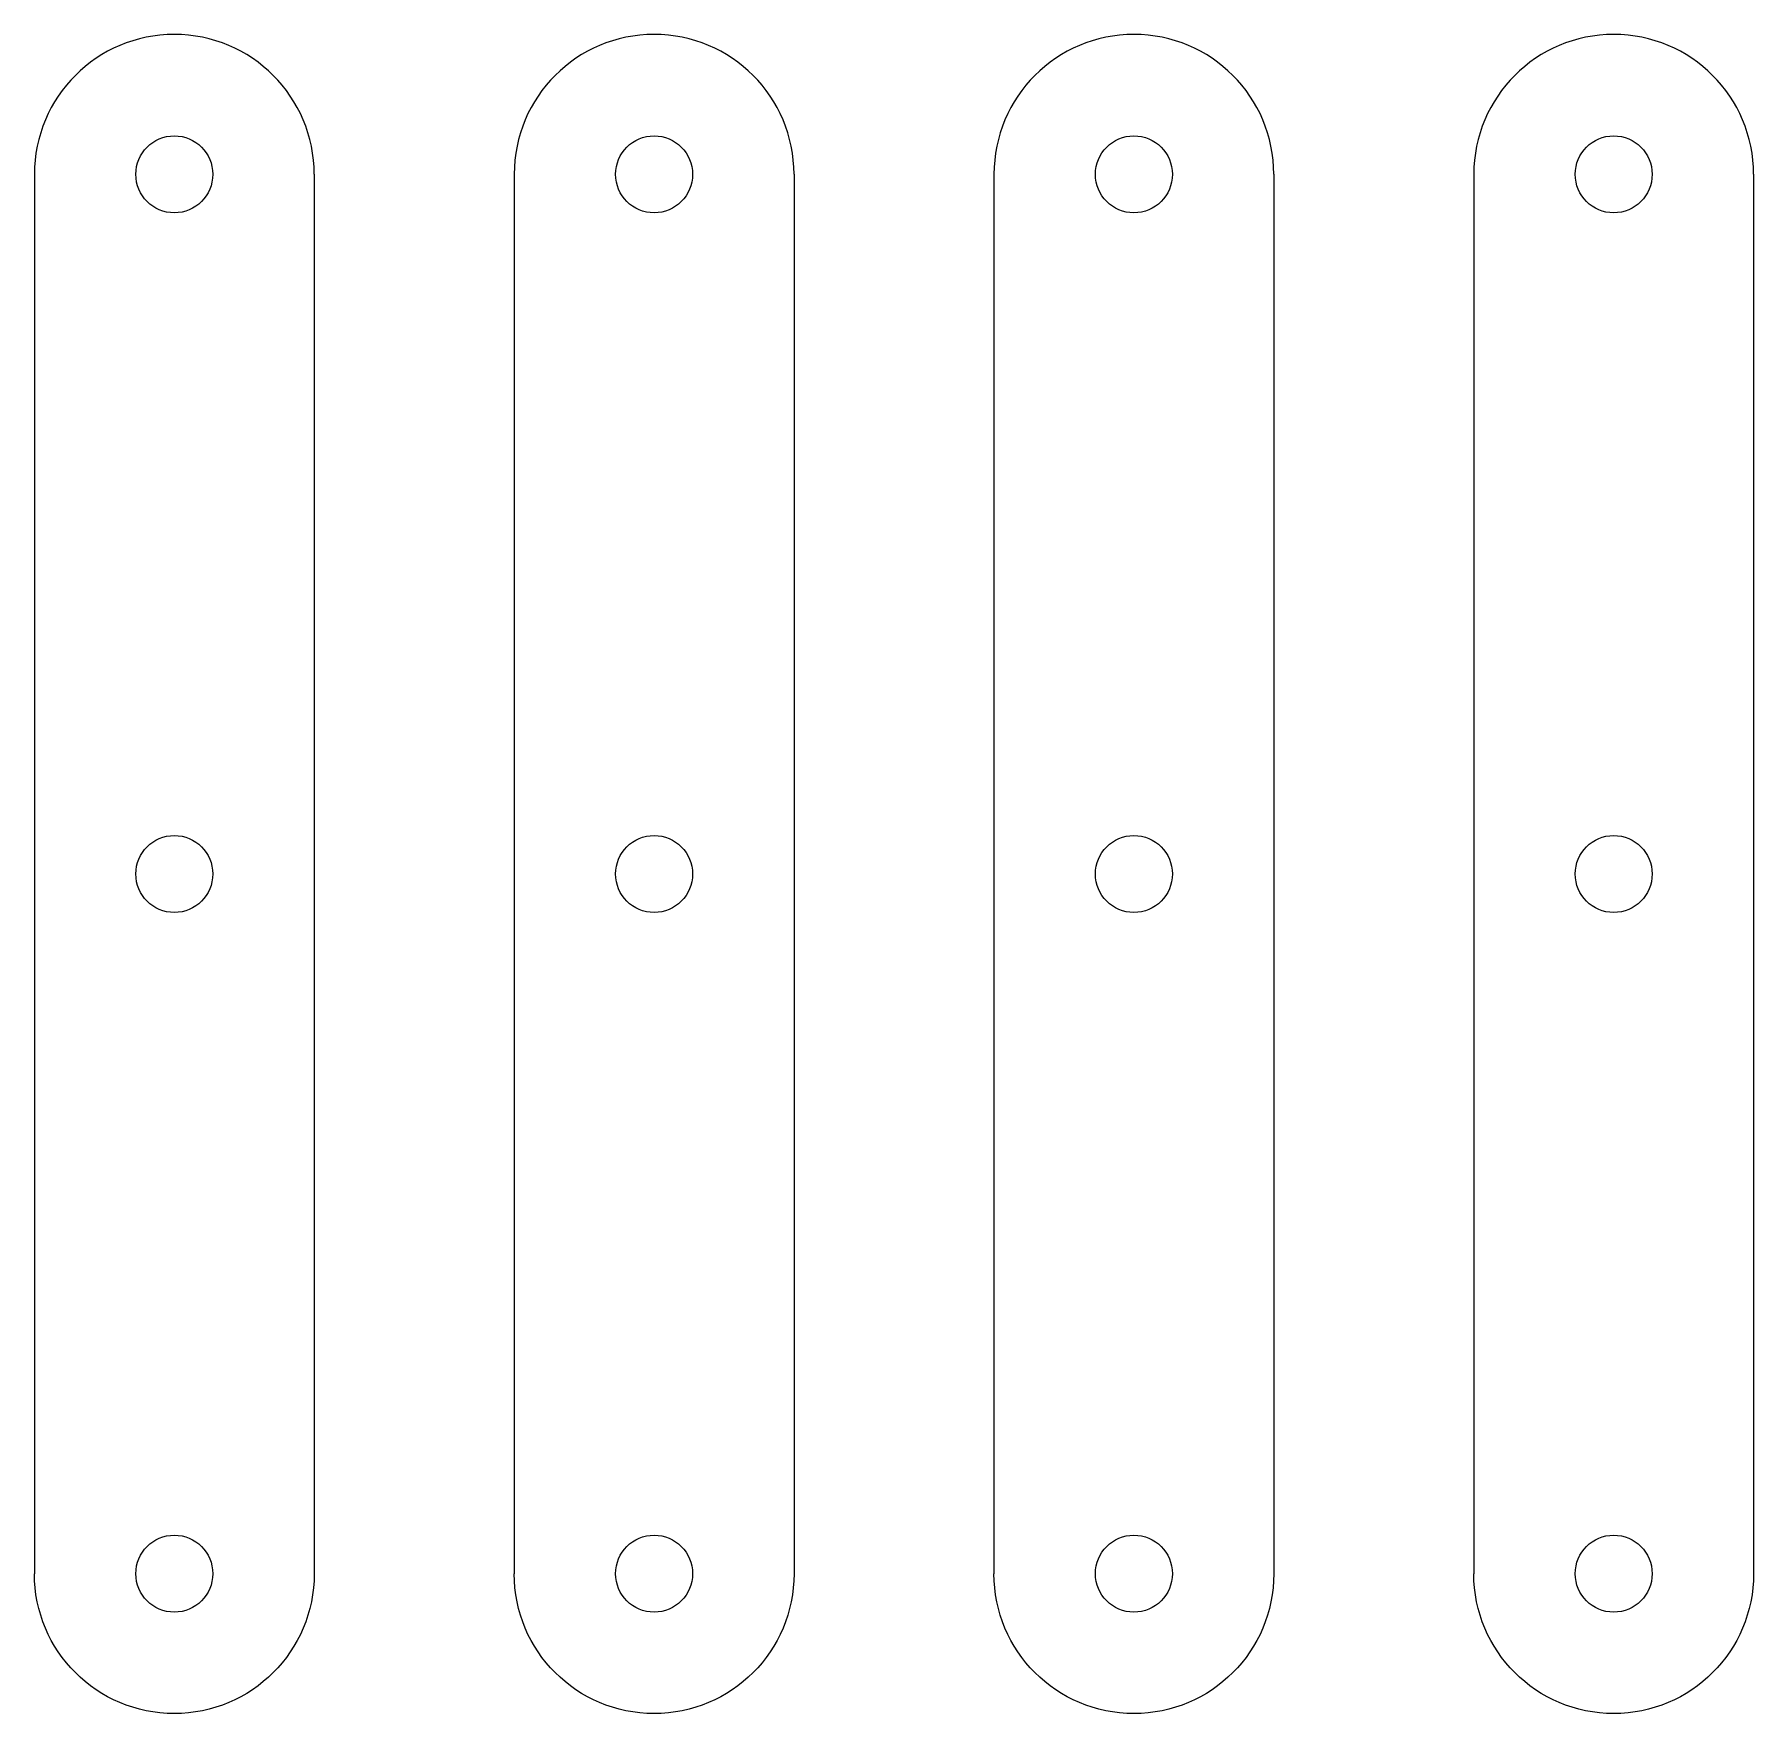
# Model space of a CAD drawing. Extents: x 22 to 145, y 260 to 380.
import ezdxf

# ---------------------------------------------------------------- set-up
doc = ezdxf.new("R2010")
doc.units = 0
doc.layers.add('Layer_1', color=7, linetype='CONTINUOUS')

msp = doc.modelspace()

# ---------------------------------------------------------------- linework, layer by layer
at = {"layer": 'Layer_1', "color": 7}
for points in [[(22.453335, 370.138858), (22.453335, 270.138861)], [(22.453353, 370.138862), (22.453353, 370.138862)], [(35.203335, 370.138858), (35.203335, 370.138858)], [(42.453351, 370.138861), (42.453351, 270.138861)], [(56.745135, 370.138858), (56.745135, 270.138861)], [(56.745154, 370.138862), (56.745154, 370.138862)], [(69.495135, 370.138858), (69.495135, 370.138858)], [(76.745152, 370.138861), (76.745152, 270.138861)], [(91.036939, 370.138858), (91.036939, 270.138861)], [(91.036957, 370.138862), (91.036957, 370.138862)], [(103.786938, 370.138858), (103.786938, 370.138858)], [(111.036955, 370.138861), (111.036955, 270.138861)], [(125.328725, 370.138858), (125.328725, 270.138861)], [(125.328744, 370.138862), (125.328744, 370.138862)], [(138.078725, 370.138858), (138.078725, 370.138858)], [(145.328742, 370.138861), (145.328742, 270.138861)], [(35.203335, 320.138865), (35.203335, 320.138865)], [(69.495135, 320.138865), (69.495135, 320.138865)], [(103.786938, 320.138865), (103.786938, 320.138865)], [(138.078725, 320.138865), (138.078725, 320.138865)], [(22.453353, 270.13886), (22.453353, 270.13886)], [(35.203335, 270.138858), (35.203335, 270.138858)], [(56.745154, 270.13886), (56.745154, 270.13886)], [(69.495135, 270.138858), (69.495135, 270.138858)], [(91.036957, 270.13886), (91.036957, 270.13886)], [(103.786938, 270.138858), (103.786938, 270.138858)], [(125.328744, 270.13886), (125.328744, 270.13886)], [(138.078725, 270.138858), (138.078725, 270.138858)]]:
    msp.add_lwpolyline(points, dxfattribs=at)
for points in [[(32.453354, 380.138862), (26.930505, 380.138862), (22.453353, 375.661711), (22.453353, 370.138862)], [(42.45335, 370.138862), (42.45335, 375.661711), (37.976198, 380.138862), (32.453354, 380.138862)], [(66.745155, 380.138862), (61.222306, 380.138862), (56.745154, 375.661711), (56.745154, 370.138862)], [(76.74515, 370.138862), (76.74515, 375.661711), (72.267999, 380.138862), (66.745155, 380.138862)], [(101.036958, 380.138862), (95.514109, 380.138862), (91.036957, 375.661711), (91.036957, 370.138862)], [(111.036954, 370.138862), (111.036954, 375.661711), (106.559802, 380.138862), (101.036958, 380.138862)], [(135.328745, 380.138862), (129.805896, 380.138862), (125.328744, 375.661711), (125.328744, 370.138862)], [(145.32874, 370.138862), (145.32874, 375.661711), (140.851589, 380.138862), (135.328745, 380.138862)], [(29.703335, 370.138858), (29.703335, 371.657642), (30.934552, 372.888859), (32.453333, 372.888859)], [(32.453333, 372.888859), (33.972117, 372.888859), (35.203335, 371.657642), (35.203335, 370.138858)], [(63.995136, 370.138858), (63.995136, 371.657642), (65.226353, 372.888859), (66.745134, 372.888859)], [(66.745134, 372.888859), (68.263918, 372.888859), (69.495135, 371.657642), (69.495135, 370.138858)], [(98.286939, 370.138858), (98.286939, 371.657642), (99.518156, 372.888859), (101.036937, 372.888859)], [(101.036937, 372.888859), (102.555721, 372.888859), (103.786938, 371.657642), (103.786938, 370.138858)], [(132.578725, 370.138858), (132.578725, 371.657642), (133.809943, 372.888859), (135.328724, 372.888859)], [(135.328724, 372.888859), (136.847508, 372.888859), (138.078725, 371.657642), (138.078725, 370.138858)], [(32.453333, 367.388859), (30.934552, 367.388859), (29.703335, 368.620077), (29.703335, 370.138858)], [(35.203335, 370.138858), (35.203335, 368.620077), (33.972117, 367.388859), (32.453333, 367.388859)], [(66.745134, 367.388859), (65.226353, 367.388859), (63.995136, 368.620077), (63.995136, 370.138858)], [(69.495135, 370.138858), (69.495135, 368.620077), (68.263918, 367.388859), (66.745134, 367.388859)], [(101.036937, 367.388859), (99.518156, 367.388859), (98.286939, 368.620077), (98.286939, 370.138858)], [(103.786938, 370.138858), (103.786938, 368.620077), (102.555721, 367.388859), (101.036937, 367.388859)], [(135.328724, 367.388859), (133.809943, 367.388859), (132.578725, 368.620077), (132.578725, 370.138858)], [(138.078725, 370.138858), (138.078725, 368.620077), (136.847508, 367.388859), (135.328724, 367.388859)], [(29.703335, 320.138865), (29.703335, 321.657649), (30.934552, 322.888866), (32.453333, 322.888866)], [(32.453333, 322.888866), (33.972117, 322.888866), (35.203335, 321.657649), (35.203335, 320.138865)], [(63.995136, 320.138865), (63.995136, 321.657649), (65.226353, 322.888866), (66.745134, 322.888866)], [(66.745134, 322.888866), (68.263918, 322.888866), (69.495135, 321.657649), (69.495135, 320.138865)], [(98.286939, 320.138865), (98.286939, 321.657649), (99.518156, 322.888866), (101.036937, 322.888866)], [(101.036937, 322.888866), (102.555721, 322.888866), (103.786938, 321.657649), (103.786938, 320.138865)], [(132.578725, 320.138865), (132.578725, 321.657649), (133.809943, 322.888866), (135.328724, 322.888866)], [(135.328724, 322.888866), (136.847508, 322.888866), (138.078725, 321.657649), (138.078725, 320.138865)], [(32.453333, 317.388866), (30.934552, 317.388866), (29.703335, 318.620083), (29.703335, 320.138865)], [(35.203335, 320.138865), (35.203335, 318.620083), (33.972117, 317.388866), (32.453333, 317.388866)], [(66.745134, 317.388866), (65.226353, 317.388866), (63.995136, 318.620083), (63.995136, 320.138865)], [(69.495135, 320.138865), (69.495135, 318.620083), (68.263918, 317.388866), (66.745134, 317.388866)], [(101.036937, 317.388866), (99.518156, 317.388866), (98.286939, 318.620083), (98.286939, 320.138865)], [(103.786938, 320.138865), (103.786938, 318.620083), (102.555721, 317.388866), (101.036937, 317.388866)], [(135.328724, 317.388866), (133.809943, 317.388866), (132.578725, 318.620083), (132.578725, 320.138865)], [(138.078725, 320.138865), (138.078725, 318.620083), (136.847508, 317.388866), (135.328724, 317.388866)], [(29.703335, 270.138858), (29.703335, 271.657642), (30.934552, 272.888859), (32.453333, 272.888859)], [(32.453333, 272.888859), (33.972117, 272.888859), (35.203335, 271.657642), (35.203335, 270.138858)], [(63.995136, 270.138858), (63.995136, 271.657642), (65.226353, 272.888859), (66.745134, 272.888859)], [(66.745134, 272.888859), (68.263918, 272.888859), (69.495135, 271.657642), (69.495135, 270.138858)], [(98.286939, 270.138858), (98.286939, 271.657642), (99.518156, 272.888859), (101.036937, 272.888859)], [(101.036937, 272.888859), (102.555721, 272.888859), (103.786938, 271.657642), (103.786938, 270.138858)], [(132.578725, 270.138858), (132.578725, 271.657642), (133.809943, 272.888859), (135.328724, 272.888859)], [(135.328724, 272.888859), (136.847508, 272.888859), (138.078725, 271.657642), (138.078725, 270.138858)], [(32.453354, 260.13886), (26.930505, 260.13886), (22.453353, 264.616011), (22.453353, 270.13886)], [(32.453333, 267.388859), (30.934552, 267.388859), (29.703335, 268.620076), (29.703335, 270.138858)], [(35.203335, 270.138858), (35.203335, 268.620076), (33.972117, 267.388859), (32.453333, 267.388859)], [(42.45335, 270.13886), (42.45335, 264.616011), (37.976198, 260.13886), (32.453354, 260.13886)], [(66.745155, 260.13886), (61.222306, 260.13886), (56.745154, 264.616011), (56.745154, 270.13886)], [(66.745134, 267.388859), (65.226353, 267.388859), (63.995136, 268.620076), (63.995136, 270.138858)], [(69.495135, 270.138858), (69.495135, 268.620076), (68.263918, 267.388859), (66.745134, 267.388859)], [(76.74515, 270.13886), (76.74515, 264.616011), (72.267999, 260.13886), (66.745155, 260.13886)], [(101.036958, 260.13886), (95.514109, 260.13886), (91.036957, 264.616011), (91.036957, 270.13886)], [(101.036937, 267.388859), (99.518156, 267.388859), (98.286939, 268.620076), (98.286939, 270.138858)], [(103.786938, 270.138858), (103.786938, 268.620076), (102.555721, 267.388859), (101.036937, 267.388859)], [(111.036954, 270.13886), (111.036954, 264.616011), (106.559802, 260.13886), (101.036958, 260.13886)], [(135.328745, 260.13886), (129.805896, 260.13886), (125.328744, 264.616011), (125.328744, 270.13886)], [(135.328724, 267.388859), (133.809943, 267.388859), (132.578725, 268.620076), (132.578725, 270.138858)], [(138.078725, 270.138858), (138.078725, 268.620076), (136.847508, 267.388859), (135.328724, 267.388859)], [(145.32874, 270.13886), (145.32874, 264.616011), (140.851589, 260.13886), (135.328745, 260.13886)]]:
    msp.add_open_spline(points, degree=3, dxfattribs=at)

doc.saveas('drawing.dxf')
